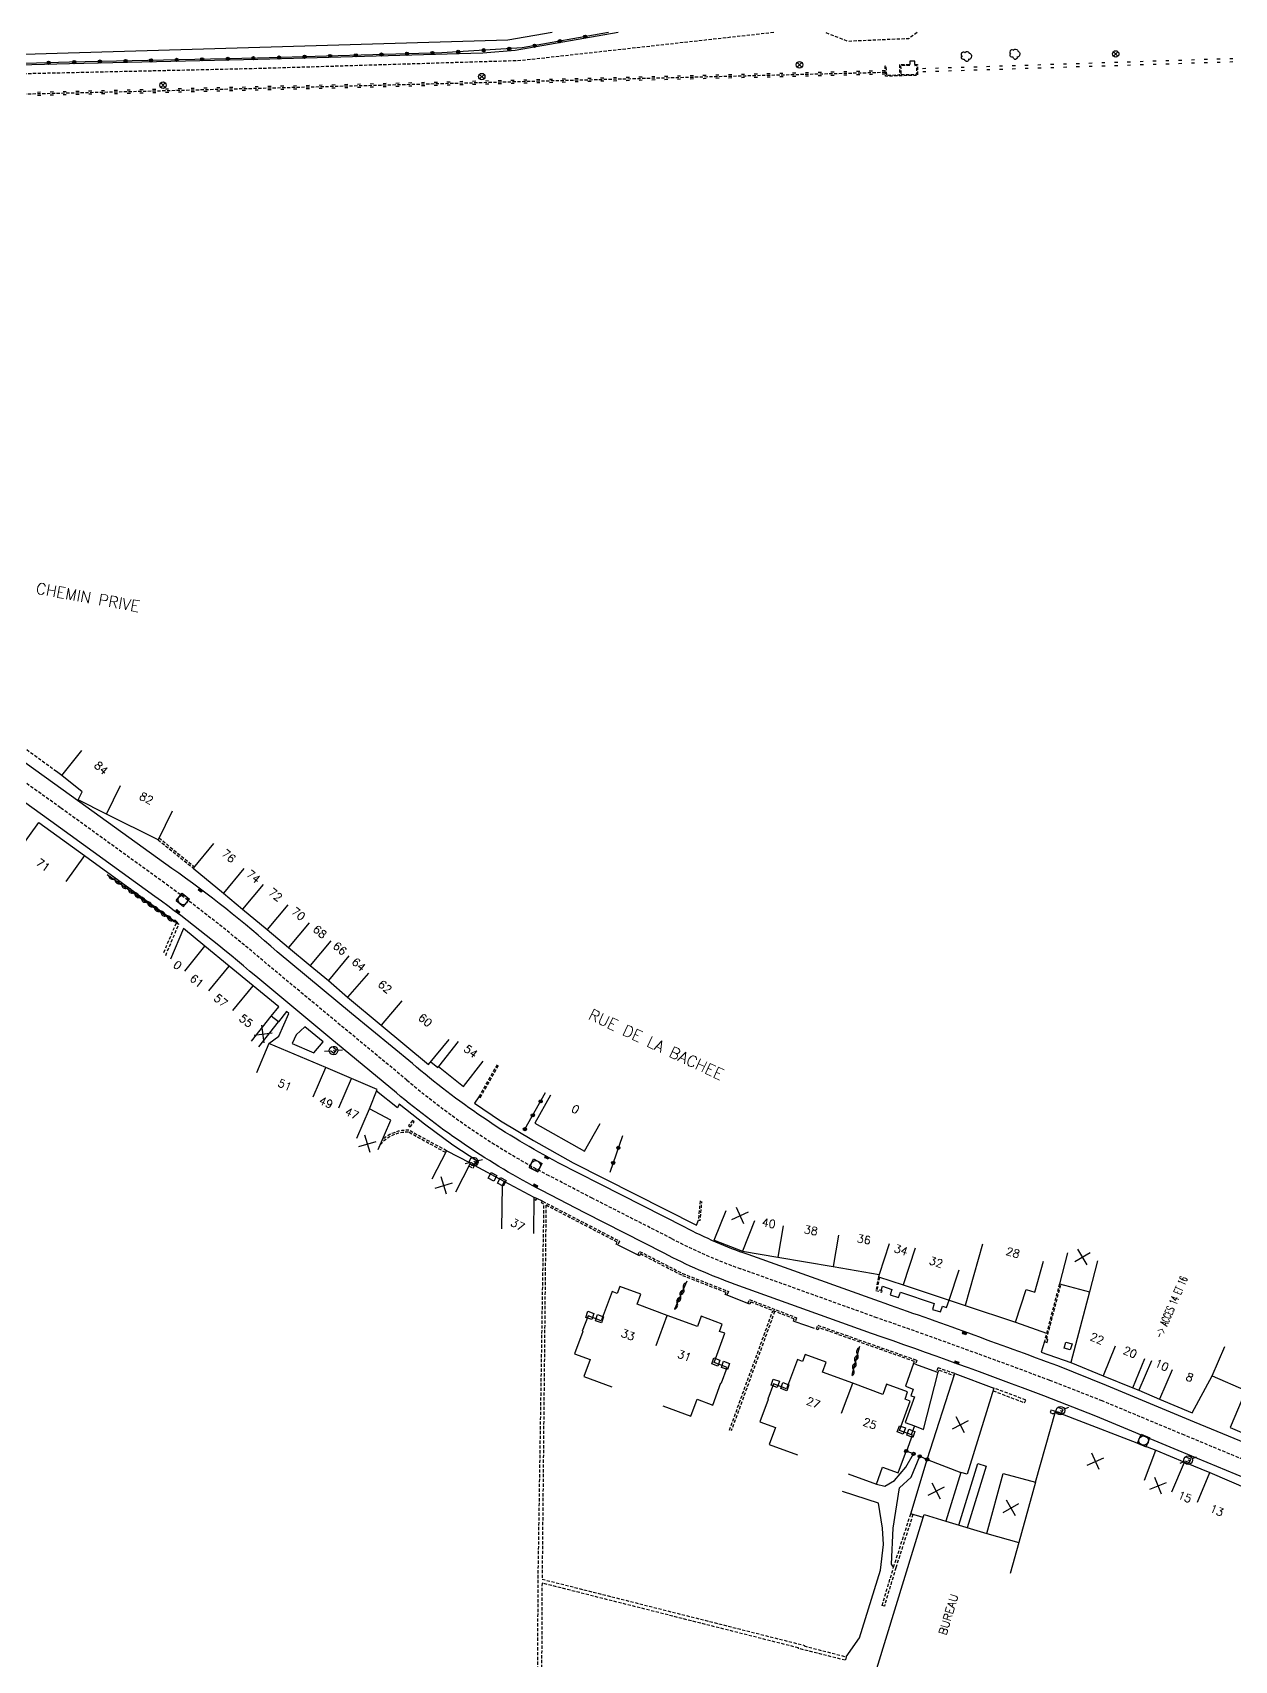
# Model space of a CAD drawing. Header units: millimetres. Extents: x 168000 to 169000, y 125999 to 127001.
# Drawn here: x 168178.8 to 168366.6, y 126745.7 to 127000 of the extents above; entities that cross this region are included whole.
import ezdxf
from ezdxf.enums import TextEntityAlignment as Align

# ---------------------------------------------------------------- set-up
doc = ezdxf.new("R2010")
doc.units = ezdxf.units.MM
doc.linetypes.add('DASHED', pattern=[0.75, 0.5, -0.25])
doc.layers.get('0').update_dxf_attribs({"linetype": 'CONTINUOUS'})
for name, color, linetype in [('W0001', 6, 'DASHED'), ('W0008', 7, 'CONTINUOUS'), ('W0100', 7, 'CONTINUOUS'), ('W0112', 1, 'DASHED'), ('W0220', 5, 'DASHED'), ('W0300', 7, 'CONTINUOUS'), ('W0310', 3, 'CONTINUOUS'), ('W0322', 7, 'CONTINUOUS'), ('W0334', 7, 'CONTINUOUS'), ('W0400', 7, 'CONTINUOUS'), ('W0420', 7, 'CONTINUOUS'), ('W0469', 7, 'CONTINUOUS'), ('W0471', 7, 'CONTINUOUS'), ('W0511', 5, 'CONTINUOUS'), ('W0984', 7, 'CONTINUOUS'), ('W0989', 7, 'CONTINUOUS'), ('W0991', 7, 'CONTINUOUS'), ('W1102', 7, 'CONTINUOUS')]:
    doc.layers.add(name, color=color, linetype=linetype)
doc.styles.get("Standard").update_dxf_attribs({"font": 'romans.shx', "width": 0.85})

# ---------------------------------------------------------------- blocks, each defined once
blk = doc.blocks.new('t991o')
at = {"color": 0, "linetype": 'Continuous'}
for p, q in [((-1, 1), (1, -1)), ((-1, -1), (1, 1))]:
    blk.add_line(p, q, dxfattribs=at)
blk = doc.blocks.new('t112o')
at = {"color": 0, "linetype": 'Continuous'}
for p, q in [((-0.5, 0.5), (0.5, 0.5)), ((-0.5, -0.5), (-0.5, 0.5)), ((0.5, 0.5), (0.5, -0.5)), ((0.5, -0.5), (-0.5, -0.5))]:
    blk.add_line(p, q, dxfattribs=at)
blk = doc.blocks.new('t310o')
at = {"color": 0, "linetype": 'Continuous'}
for centre, start, end in [((-0.5, 0.38), 216.8699, 323.1304), ((0.5, -0.37), 36.8699, 143.1303)]:
    blk.add_arc(centre, 0.625, start, end, dxfattribs=at)
blk = doc.blocks.new('t322o')
at = {"color": 0, "linetype": 'Continuous'}
for radius in [0.25, 0.15]:
    blk.add_circle((0, 0), radius, dxfattribs=at)
blk = doc.blocks.new('T420')
for p, q in [((0.75, 0.75), (-0.75, 0.75)), ((-0.75, 0.75), (-0.75, -0.75)), ((0.75, 0.75), (0.75, -0.75)), ((0.75, -0.75), (-0.75, -0.75))]:
    blk.add_line(p, q)
blk.add_ellipse((0, 0), major_axis=(-0.53, 0.53), ratio=1, start_param=3.926991, end_param=10.210176)
blk = doc.blocks.new('T400')
for p, q in [((-0.15, 0.3), (0.15, 0.3)), ((-0.15, -0.25), (-0.15, 0.3)), ((-0.15, 0.15), (0.15, 0.15)), ((-0.15, 0), (0.15, 0)), ((0.15, 0.3), (0.15, -0.25)), ((-0.15, -0.15), (0.15, -0.15)), ((-0.15, -0.25), (-0.15, -0.3)), ((-0.15, -0.3), (0.15, -0.3)), ((0.15, -0.3), (0.15, -0.25))]:
    blk.add_line(p, q)
blk = doc.blocks.new('T471')
for p, q in [((-0.333334, 0.333334), (-0.333334, -0.333334)), ((-0.333334, 0.333334), (0.333334, 0.333334)), ((-0.333334, 0), (0, 0)), ((0.500001, 0.500001), (1.000002, 1.000002)), ((-0.500001, -0.500001), (-1.000002, -1.000002)), ((-0.333334, -0.333334), (0.333334, -0.333334))]:
    blk.add_line(p, q)
blk.add_ellipse((0, 0), major_axis=(0.471405, 0.471405), ratio=1, start_param=5.4977871438, end_param=11.780972451)
blk = doc.blocks.new('T469')
at = {"color": 0, "linetype": 'Continuous', "flags": 128}
for points in [[(-0.35, 0.35), (0.35, -0.35)], [(-0.35, -0.35), (0.35, 0.35)]]:
    blk.add_lwpolyline(points, dxfattribs=at)
at = {"color": 0, "linetype": 'Continuous'}
blk.add_circle((0, 0), 0.5, dxfattribs=at)
blk = doc.blocks.new('T300')
for p, q in [((-0.8, 0.51), (-0.86, 0.34)), ((-0.86, 0.34), (-0.86, 0.17)), ((-0.86, 0.17), (-0.74, 0.06)), ((-0.69, 0.63), (-0.8, 0.51)), ((-0.8, -0.06), (-0.74, 0.06)), ((-0.74, 0.06), (-0.69, 0.11)), ((-0.57, 0.69), (-0.69, 0.63)), ((-0.46, 0.69), (-0.57, 0.69)), ((-0.29, 0.63), (-0.46, 0.69)), ((-0.29, 0.63), (-0.17, 0.74)), ((-0.23, 0.57), (-0.29, 0.63)), ((-0.17, 0.74), (-0.06, 0.8)), ((-0.06, 0.8), (0.06, 0.8)), ((0.06, 0.8), (0.23, 0.74)), ((0.23, 0.74), (0.34, 0.63)), ((0.34, 0.63), (0.4, 0.51)), ((0.46, 0.46), (0.34, 0.46)), ((0.4, 0.51), (0.4, 0.46)), ((0.57, 0.4), (0.46, 0.46)), ((0.57, 0.4), (0.69, 0.29)), ((0.69, 0.29), (0.74, 0.17)), ((0.74, 0.06), (0.69, -0.17)), ((0.74, 0.17), (0.74, 0.06)), ((-0.8, -0.17), (-0.8, -0.06)), ((-0.8, -0.23), (-0.8, -0.17)), ((-0.74, -0.34), (-0.8, -0.23)), ((-0.69, -0.4), (-0.74, -0.34)), ((-0.51, -0.46), (-0.69, -0.4)), ((-0.4, -0.46), (-0.51, -0.46)), ((-0.4, -0.46), (-0.34, -0.46)), ((-0.34, -0.46), (-0.34, -0.4)), ((-0.34, -0.51), (-0.34, -0.46)), ((-0.29, -0.63), (-0.34, -0.51)), ((-0.17, -0.74), (-0.29, -0.63)), ((-0.06, -0.8), (-0.17, -0.74)), ((0.06, -0.8), (-0.06, -0.8)), ((0.17, -0.74), (0.06, -0.8)), ((0.23, -0.69), (0.17, -0.74)), ((0.29, -0.46), (0.23, -0.46)), ((0.29, -0.63), (0.23, -0.69)), ((0.46, -0.4), (0.29, -0.46)), ((0.34, -0.51), (0.29, -0.63)), ((0.34, -0.51), (0.34, -0.46)), ((0.57, -0.34), (0.46, -0.4)), ((0.63, -0.29), (0.57, -0.34)), ((0.69, -0.17), (0.63, -0.29))]:
    blk.add_line(p, q)
blk = doc.blocks.new('t220o')
at = {"color": 0, "linetype": 'Continuous'}
for p, q in [((-0.25, 0.25), (0.25, 0.25)), ((-0.25, -0.25), (0.25, -0.25))]:
    blk.add_line(p, q, dxfattribs=at)

msp = doc.modelspace()

# ---------------------------------------------------------------- linework, layer by layer
at = {"layer": 'W0001', "flags": 128}
for points in [[(168294.6, 127000), (168255.11, 126995.61), (168213.88, 126994.36), (168164.9, 126993.27), (168140.56, 126993.02), (168119.51, 126994.27), (168100.55, 126996.74)], [(168316.99, 127000), (168315.69, 126999.04), (168306.16, 126998.62), (168302.67, 127000)]]:
    msp.add_lwpolyline(points, dxfattribs=at)
at = {"layer": 'W0001'}
msp.add_lwpolyline([(168376.94, 126773.35), (168358.76, 126780.89), (168345.91, 126786.25), (168337.72, 126789.45, 0.005621), (168310.73, 126799.23), (168289.46, 126806.87, -0.034393), (168278.65, 126811.6), (168266.26, 126817.9), (168259.58, 126821.38, -0.054641), (168237.3, 126836.35), (168226.89, 126844.96), (168215.35, 126854.54, 0.019811), (168199.45, 126867.14), (168183.18, 126878.9), (168169.02, 126889.04)], format="xyb", dxfattribs=at)
at = {"layer": 'W0008', "flags": 128}
msp.add_lwpolyline([(168270.29, 127000), (168254.2, 126997.19), (168249.18, 126996.78), (168213.99, 126995.79), (168184.56, 126995.12), (168151.3, 126994.25)], dxfattribs=at)
at = {"layer": 'W0008'}
for points in [[(168378.03, 126775.61), (168360.36, 126782.95), (168346.59, 126788.67), (168338.96, 126791.71, 0.004872), (168311.12, 126801.77), (168290.6, 126809.1, -0.038769), (168280.7, 126813.38), (168267.48, 126820.09), (168260.94, 126823.46, -0.056638), (168238.15, 126838.95), (168228.62, 126846.76), (168217.03, 126856.39, 0.028989), (168200.58, 126869.44), (168184.88, 126880.72), (168170.74, 126890.87)], [(168375.92, 126770.98), (168357.77, 126778.5), (168344.94, 126783.85), (168336.8, 126787.05, 0.00562), (168309.87, 126796.8), (168288.59, 126804.45, -0.034349), (168277.47, 126809.31), (168265.08, 126815.61), (168258.39, 126819.09, -0.054622), (168235.65, 126834.37), (168225.25, 126842.97), (168213.68, 126852.57, 0.019827), (168197.93, 126865.05), (168181.67, 126876.8), (168167.51, 126886.95)]]:
    msp.add_lwpolyline(points, format="xyb", dxfattribs=at)
at = {"layer": 'W0100', "flags": 128}
msp.add_lwpolyline([(168316.66, 126995.01), (168316.63, 126995.52), (168315.86, 126995.55), (168315.87, 126994.99)], dxfattribs=at)
at = {"layer": 'W0100'}
for points in [[(168200.64, 126878.39), (168198.43, 126873.91), (168190.34, 126877.9), (168185.94, 126880.13), (168186.58, 126881.41), (168183.39, 126883.94), (168186.5, 126887.85)], [(168176.89, 126872.53), (168179.81, 126876.59), (168186.95, 126871.44), (168184.03, 126867.39)], [(168207.1, 126873.31), (168203.91, 126869.46), (168208.63, 126865.56), (168211.63, 126863.07), (168215.48, 126859.87), (168218.82, 126857.09), (168222.17, 126854.28), (168225.04, 126851.91), (168228.03, 126849.31), (168233.27, 126844.92), (168240.69, 126838.82), (168243.87, 126842.68)], [(168214.16, 126841.54), (168217.24, 126845.48), (168216.1, 126846.37), (168217.29, 126847.8), (168213.27, 126851.11), (168209.52, 126854.17), (168205.75, 126857.27), (168202.4, 126860.03), (168200.37, 126855.23)], [(168232.8, 126825.5), (168234.77, 126830.09), (168231.46, 126831.87), (168232.66, 126834.89), (168228.65, 126836.61), (168224.64, 126838.33), (168215.74, 126842.09), (168213.79, 126837.49)], [(168245.29, 126842.39), (168242.21, 126838.46), (168246.14, 126835.37), (168249.23, 126839.3)], [(168259.74, 126834), (168257.28, 126829.65), (168265.04, 126825.25), (168267.5, 126829.6)], [(168244.93, 126818.93), (168247.23, 126823.37), (168243.49, 126825.31), (168241.19, 126820.87)], [(168257.11, 126812.42), (168257.2, 126818.04), (168252.51, 126820.54), (168252.16, 126819.89), (168252.05, 126813.12)], [(168285.32, 126811.34), (168289.71, 126809.62), (168295.25, 126808.68), (168303.9, 126807.23), (168311.09, 126805.99), (168310.97, 126805.61), (168314.8, 126804.36), (168322, 126801.99)], [(168327.21, 126810.75), (168324.49, 126801.14), (168332.38, 126798.56), (168334.02, 126803.63), (168335.39, 126803.24), (168336.75, 126808.05)], [(168340.51, 126809.36), (168339.23, 126804.52), (168343.91, 126803.29), (168341, 126792.24), (168346.06, 126790.18), (168350.69, 126788.27), (168352.6, 126792.89)], [(168277.25, 126785.48), (168281.67, 126783.85), (168282.64, 126786.51), (168285.08, 126785.6), (168286.36, 126789.09), (168286.44, 126789.07), (168287.32, 126791.49), (168285.27, 126792.22), (168286.94, 126796.81), (168286.14, 126797.1), (168286.55, 126798.24), (168283.26, 126799.46), (168282.67, 126797.86), (168277.97, 126799.6), (168273.27, 126801.34), (168273.84, 126802.92), (168270.56, 126804.13), (168270.14, 126803.03), (168269.34, 126803.33), (168267.62, 126798.75), (168265.59, 126799.53), (168264.69, 126797.13), (168264.76, 126797.09), (168263.46, 126793.61), (168265.9, 126792.71), (168264.91, 126790.06), (168269.31, 126788.42)], [(168273.85, 126802.94), (168270.56, 126804.13)], [(168306.23, 126774.87), (168310.64, 126773.25), (168311.61, 126775.91), (168314.06, 126775), (168315.33, 126778.49), (168315.41, 126778.47), (168316.29, 126780.89), (168314.24, 126781.61), (168315.92, 126786.21), (168315.12, 126786.5), (168315.52, 126787.64), (168312.24, 126788.86), (168311.64, 126787.26), (168306.94, 126789), (168302.24, 126790.74), (168302.81, 126792.32), (168299.53, 126793.52), (168299.11, 126792.42), (168298.31, 126792.72), (168296.59, 126788.15), (168294.56, 126788.93), (168293.66, 126786.52), (168293.73, 126786.48), (168292.43, 126783), (168294.88, 126782.1), (168293.88, 126779.45), (168298.29, 126777.81)], [(168317.93, 126768.03), (168316.01, 126768.61), (168318.58, 126777.1), (168322.87, 126790.51), (168329, 126788.26), (168324.82, 126774.78), (168323.85, 126775.08), (168321.51, 126767.46)], [(168353.62, 126792.52), (168351.62, 126787.94), (168354.85, 126786.53), (168359.98, 126784.39), (168363.07, 126790.15), (168368.37, 126787.87), (168365.89, 126782.11), (168373.29, 126778.93), (168375.94, 126785.11)], [(168327.88, 126765.51), (168330.47, 126774.93), (168335.47, 126773.56), (168338.6, 126784.59), (168354.32, 126778.54), (168358.76, 126776.67), (168362.71, 126775.07), (168368.78, 126772.44), (168369, 126772.49), (168402.06, 126755.89), (168399.81, 126751.42)], [(168314.63, 126689.88), (168313.16, 126685.1), (168297.06, 126690.07), (168297.23, 126690.62), (168292.13, 126692.19), (168293.08, 126695.31), (168293.29, 126695.25), (168296.77, 126706.66), (168298.99, 126705.98), (168309.32, 126739.84), (168317.93, 126768.03)], [(168321.51, 126767.46), (168327.88, 126765.51)]]:
    msp.add_lwpolyline(points, dxfattribs=at)
at = {"layer": 'W0112', "flags": 128}
for points in [[(168316.66, 126995.01), (168317.04, 126995.03), (168317.06, 126993.3), (168314.48, 126993.25), (168312.07, 126993.18), (168311.99, 126994.78), (168312.13, 126994.79), (168312.21, 126993.34), (168314.32, 126993.4), (168314.28, 126995), (168315.87, 126994.99), (168315.87, 126994.85), (168314.41, 126994.87), (168314.47, 126993.38), (168314.48, 126993.38)], [(168316.66, 126995.01), (168316.67, 126994.88), (168316.91, 126994.89), (168316.93, 126993.43), (168314.48, 126993.38)], [(168283.09, 126817.48), (168282.83, 126814.48), (168283.13, 126814.46), (168283.38, 126817.38)]]:
    msp.add_lwpolyline(points, dxfattribs=at)
at = {"layer": 'W0112'}
for points in [[(168182.55, 126884.56), (168172.02, 126892.19), (168172.83, 126893.33)], [(168198.57, 126874.19), (168204.1, 126869.69)], [(168198.43, 126873.91), (168203.91, 126869.46)], [(168199.61, 126855.85), (168201.67, 126860.7), (168201.22, 126860.86), (168199.23, 126856.16)], [(168251.37, 126838.75), (168248.55, 126833.77), (168248.77, 126833.65), (168251.59, 126838.62)], [(168247, 126822.92), (168247.63, 126822.6), (168247.86, 126823.04), (168247.23, 126823.37)], [(168253.11, 126684.31), (168257.26, 126684.06), (168257.62, 126721.02), (168257.8, 126758.55), (168258.71, 126816.98), (168258.34, 126817.17), (168258.48, 126817.44), (168270.52, 126811.2), (168270.26, 126810.61), (168269.98, 126810.73), (168270.13, 126811.06), (168259.01, 126816.83), (168258.41, 126758.4), (168299.41, 126748.05), (168299.36, 126747.96), (168305.92, 126746.27), (168305.78, 126745.73), (168298.41, 126747.58), (168298.46, 126747.66), (168258.4, 126757.78), (168258.22, 126721.02)], [(168257.19, 126817.71), (168257.43, 126817.58), (168257.57, 126817.85), (168257.2, 126818.04)], [(168310.97, 126805.61), (168310.56, 126803.5), (168311.5, 126803.25), (168311.55, 126803.44), (168310.79, 126803.64), (168311.17, 126805.55)], [(168339.23, 126804.52), (168336.88, 126795.52), (168337.3, 126795.39), (168337.43, 126795.82), (168337.23, 126795.87), (168339.47, 126804.46)], [(168287.68, 126781.69), (168294.36, 126800.02), (168294.44, 126800.31), (168294.74, 126800.2), (168287.97, 126781.59)], [(168322.87, 126790.51), (168320.26, 126791.41), (168320.03, 126790.81), (168320.31, 126790.71), (168320.44, 126791.03), (168322.78, 126790.23)], [(168328.86, 126787.82), (168333.8, 126785.96), (168333.96, 126786.38), (168329, 126788.26)], [(168338.6, 126784.59), (168337.94, 126784.84), (168337.79, 126784.42), (168338.47, 126784.15)], [(168316.35, 126768.5), (168313.67, 126760.17), (168311.88, 126754.2), (168311.54, 126754.31), (168313.33, 126760.28), (168316.01, 126768.61)]]:
    msp.add_lwpolyline(points, dxfattribs=at)
for points in [[(168243.49, 126825.31), (168237.62, 126828.52, 0.202321), (168233.46, 126827.03)], [(168243.35, 126825.04), (168237.54, 126828.22, 0.238217), (168233.11, 126826.22, 0.199076)]]:
    msp.add_lwpolyline(points, format="xyb", dxfattribs=at)
for points in [[(168237.79, 126829.05), (168238.41, 126829.84), (168238.17, 126830.05), (168237.55, 126829.26)], [(168287.02, 126802.85), (168287.15, 126803.17), (168280.22, 126805.87), (168273.77, 126809.2), (168273.63, 126808.91), (168273.36, 126809.05), (168273.64, 126809.6), (168280.35, 126806.15), (168287.53, 126803.34), (168287.3, 126802.74)], [(168297.68, 126798.71), (168297.8, 126799.06), (168290.98, 126801.69), (168290.86, 126801.37), (168290.58, 126801.47), (168290.8, 126802.07), (168298.18, 126799.24), (168297.97, 126798.62)], [(168301.27, 126797.43), (168301.49, 126798.06), (168316.96, 126792.59), (168316.73, 126791.99), (168316.45, 126792.09), (168316.57, 126792.41), (168301.67, 126797.68), (168301.55, 126797.33)]]:
    msp.add_lwpolyline(points, close=True, dxfattribs=at)
at = {"layer": 'W0220', "flags": 128}
msp.add_lwpolyline([(168101, 126993.06), (168101.25, 126993.03), (168101.5, 126992.99), (168101.75, 126992.95), (168102, 126992.91), (168102.25, 126992.88), (168102.5, 126992.84), (168102.74, 126992.8), (168102.99, 126992.77), (168103.24, 126992.73), (168103.49, 126992.7), (168103.74, 126992.66), (168103.99, 126992.63), (168104.24, 126992.59), (168104.49, 126992.56), (168104.74, 126992.52), (168104.98, 126992.49), (168105.23, 126992.45), (168105.48, 126992.42), (168105.73, 126992.39), (168105.98, 126992.35), (168106.23, 126992.32), (168106.48, 126992.29), (168106.73, 126992.25), (168106.98, 126992.22), (168107.23, 126992.19), (168107.48, 126992.16), (168107.73, 126992.13), (168107.98, 126992.1), (168108.23, 126992.07), (168108.47, 126992.03), (168108.72, 126992), (168108.97, 126991.97), (168109.22, 126991.94), (168109.47, 126991.91), (168109.72, 126991.89), (168109.97, 126991.86), (168110.22, 126991.83), (168110.47, 126991.8), (168110.72, 126991.77), (168110.97, 126991.74), (168111.22, 126991.71), (168111.47, 126991.69), (168111.72, 126991.66), (168111.97, 126991.63), (168112.22, 126991.6), (168112.47, 126991.58), (168112.72, 126991.55), (168112.97, 126991.53), (168113.22, 126991.5), (168113.47, 126991.47), (168113.72, 126991.45), (168113.97, 126991.42), (168114.22, 126991.4), (168114.47, 126991.37), (168114.73, 126991.35), (168114.98, 126991.32), (168115.23, 126991.3), (168115.48, 126991.27), (168115.73, 126991.25), (168115.98, 126991.23), (168116.23, 126991.2), (168116.48, 126991.18), (168116.73, 126991.16), (168116.98, 126991.13), (168117.23, 126991.11), (168117.48, 126991.09), (168117.74, 126991.06), (168117.99, 126991.04), (168118.24, 126991.02), (168118.49, 126991), (168118.74, 126990.98), (168118.99, 126990.95), (168119.24, 126990.93), (168119.49, 126990.91), (168119.74, 126990.89), (168119.99, 126990.87), (168120.25, 126990.85), (168120.5, 126990.83), (168120.75, 126990.81), (168121, 126990.79), (168121.25, 126990.77), (168121.5, 126990.75), (168121.75, 126990.73), (168122, 126990.71), (168122.26, 126990.69), (168122.51, 126990.67), (168122.76, 126990.65), (168123.01, 126990.64), (168123.26, 126990.62), (168123.51, 126990.6), (168123.76, 126990.58), (168124.01, 126990.56), (168124.27, 126990.55), (168124.52, 126990.53), (168124.77, 126990.51), (168125.02, 126990.5), (168125.27, 126990.48), (168125.52, 126990.46), (168125.77, 126990.45), (168126.03, 126990.43), (168126.28, 126990.41), (168126.53, 126990.4), (168126.78, 126990.38), (168127.03, 126990.37), (168127.28, 126990.35), (168127.53, 126990.34), (168127.79, 126990.32), (168128.04, 126990.31), (168128.29, 126990.3), (168128.54, 126990.28), (168128.79, 126990.27), (168129.04, 126990.25), (168129.3, 126990.24), (168129.55, 126990.23), (168129.8, 126990.22), (168130.05, 126990.2), (168130.3, 126990.19), (168130.55, 126990.18), (168130.8, 126990.17), (168131.05, 126990.15), (168131.3, 126990.14), (168131.55, 126990.13), (168131.8, 126990.12), (168132.05, 126990.11), (168132.31, 126990.1), (168132.56, 126990.09), (168132.81, 126990.08), (168133.06, 126990.06), (168133.31, 126990.05), (168133.56, 126990.04), (168133.81, 126990.03), (168134.06, 126990.02), (168134.31, 126990.01), (168134.56, 126990), (168134.81, 126990), (168135.07, 126989.99), (168135.32, 126989.98), (168135.57, 126989.97), (168135.82, 126989.96), (168136.07, 126989.95), (168136.32, 126989.94), (168136.57, 126989.93), (168136.82, 126989.93), (168137.07, 126989.92), (168137.32, 126989.91), (168137.57, 126989.9), (168137.83, 126989.9), (168138.08, 126989.89), (168138.33, 126989.88), (168138.58, 126989.87), (168138.83, 126989.87), (168139.08, 126989.86), (168139.33, 126989.86), (168139.58, 126989.85), (168139.83, 126989.84), (168140.08, 126989.84), (168140.34, 126989.83), (168140.59, 126989.83), (168140.84, 126989.82), (168141.09, 126989.82), (168141.34, 126989.81), (168141.59, 126989.81), (168141.84, 126989.8), (168142.09, 126989.8), (168142.34, 126989.79), (168142.59, 126989.79), (168142.85, 126989.78), (168143.1, 126989.78), (168143.35, 126989.78), (168143.6, 126989.77), (168143.85, 126989.77), (168144.1, 126989.77), (168144.35, 126989.76), (168144.6, 126989.76), (168144.85, 126989.76), (168145.11, 126989.76), (168145.36, 126989.75), (168145.61, 126989.75), (168145.86, 126989.75), (168146.11, 126989.75), (168146.36, 126989.75), (168146.61, 126989.74), (168146.86, 126989.74), (168147.11, 126989.74), (168147.37, 126989.74), (168147.62, 126989.74), (168147.87, 126989.74), (168148.12, 126989.74), (168148.37, 126989.74), (168148.62, 126989.74), (168196.05, 126990.85), (168280.65, 126993.02), (168312.05, 126993.81)], dxfattribs=at)
at = {"layer": 'W0310'}
for points in [[(168190.48, 126868.47), (168201, 126861.07)], [(168281.03, 126804.93), (168279.1, 126800.58)], [(168307.99, 126794.77), (168306.82, 126790.33)]]:
    msp.add_lwpolyline(points, dxfattribs=at)
at = {"layer": 'W0322', "flags": 128}
msp.add_lwpolyline([(168268.77, 127000), (168255.3, 126997.6), (168242.74, 126996.85), (168213.95, 126996), (168184.56, 126995.38), (168155.43, 126994.47)], dxfattribs=at)
at = {"layer": 'W0322'}
for points in [[(168255.73, 126828.69), (168258.97, 126834.44)], [(168270.95, 126827.65), (168269, 126821.9)], [(168316.45, 126777.98), (168315.3, 126778.41)], [(168317.4, 126777.59), (168318.58, 126777.1)]]:
    msp.add_lwpolyline(points, dxfattribs=at)
at = {"layer": 'W0334'}
for points in [[(168183.39, 126883.94), (168182.55, 126884.56)], [(168186.95, 126871.44), (168201.67, 126860.7)], [(168215.74, 126842.09), (168217.31, 126843.21), (168218.87, 126846.76), (168218.48, 126847.09), (168217.24, 126845.48)], [(168241.02, 126839.22), (168242.12, 126838.31), (168242.21, 126838.46)], [(168247.99, 126822.97), (168248.38, 126823.62), (168244.47, 126826.2), (168240.04, 126829.49), (168236.07, 126832.58), (168235.81, 126832.02), (168232.56, 126834.64)], [(168248.55, 126833.77), (168247.85, 126832.74), (168251.91, 126830.02), (168257.06, 126826.91), (168263.26, 126823.46), (168282.53, 126813.7), (168282.83, 126814.48)], [(168252.51, 126820.54), (168247.86, 126823.04)], [(168258.48, 126817.44), (168257.57, 126817.85)], [(168270.26, 126810.61), (168273.36, 126809.05)], [(168311.37, 126803.49), (168311.6, 126804.19), (168313.06, 126803.67), (168312.78, 126802.81), (168314.11, 126802.38), (168314.38, 126803.24), (168319.67, 126801.48), (168319.38, 126800.54), (168320.65, 126800.14), (168320.95, 126801.04), (168321.6, 126800.86), (168322, 126801.99), (168324.49, 126801.14)], [(168290.58, 126801.47), (168287.3, 126802.74)], [(168300.96, 126797.58), (168297.97, 126798.62)], [(168332.38, 126798.56), (168337.22, 126796.81)], [(168336.88, 126795.52), (168336.39, 126793.88), (168341, 126792.24)], [(168316.45, 126792.09), (168315.17, 126788.54), (168316.4, 126788.07), (168316.04, 126787.06), (168316.57, 126786.87), (168315.12, 126782.87), (168316.58, 126782.34), (168317.98, 126781.8), (168320.31, 126790.71)], [(168316.73, 126791.99), (168320.03, 126790.81)], [(168350.69, 126788.27), (168351.62, 126787.94)], [(168316.58, 126782.34), (168316.09, 126780.96)], [(168310.64, 126773.25), (168311.96, 126772.95), (168313.49, 126773.81), (168315.22, 126775.89), (168316.45, 126777.98)], [(168313.33, 126760.28), (168312.98, 126760.75), (168313.27, 126766.37), (168314.25, 126772.66), (168316.09, 126774.31), (168317.4, 126777.59)], [(168323.51, 126766.85), (168326.47, 126776.46), (168327.8, 126776.06), (168324.84, 126766.44)], [(168305.92, 126746.27), (168307.98, 126749.23), (168311.26, 126759.81), (168311.73, 126763.83), (168311.58, 126766.38), (168310.98, 126770.29), (168305.34, 126772.1)]]:
    msp.add_lwpolyline(points, dxfattribs=at)
msp.add_lwpolyline([(168224.21, 126842.34), (168221.36, 126844.69), (168220.01, 126843.45), (168219.38, 126842.08), (168222.77, 126840.63)], close=True, dxfattribs=at)
at = {"layer": 'W0511', "flags": 128}
msp.add_lwpolyline([(168260, 127000), (168253.06, 126998.81), (168184.36, 126996.77), (168155, 126995.91)], dxfattribs=at)
at = {"layer": 'W1102'}
for p, q in [((168211.82, 126869.41), (168208.63, 126865.56)), ((168214.82, 126866.91), (168211.63, 126863.07)), ((168218.67, 126863.72), (168215.48, 126859.87)), ((168222.01, 126860.94), (168218.82, 126857.09)), ((168202.58, 126853.4), (168205.75, 126857.27)), ((168225.39, 126858.11), (168222.17, 126854.28)), ((168206.35, 126850.3), (168209.52, 126854.17)), ((168228.23, 126855.75), (168225.04, 126851.91)), ((168231.31, 126853.08), (168228.03, 126849.31)), ((168210.09, 126847.24), (168213.27, 126851.11)), ((168236.48, 126848.76), (168233.27, 126844.92)), ((168213.02, 126842.43), (168216.1, 126846.37)), ((168222.67, 126833.73), (168224.64, 126838.33)), ((168226.68, 126832.01), (168228.65, 126836.61)), ((168229.49, 126827.27), (168231.46, 126831.87)), ((168291.58, 126814.38), (168289.71, 126809.62)), ((168296.09, 126813.61), (168295.25, 126808.68)), ((168304.73, 126812.16), (168303.9, 126807.23)), ((168312.66, 126810.79), (168311.09, 126805.99)), ((168316.68, 126810.1), (168314.8, 126804.36)), ((168345.18, 126808.12), (168343.91, 126803.29)), ((168347.95, 126794.81), (168346.06, 126790.18)), ((168356.85, 126791.11), (168354.85, 126786.53)), ((168352.52, 126773.87), (168354.32, 126778.54)), ((168356.82, 126772.06), (168358.76, 126776.67)), ((168360.83, 126770.43), (168362.71, 126775.07))]:
    msp.add_line(p, q, dxfattribs=at)
at = {"layer": 'W1102', "flags": 128}
for points in [[(168190.34, 126877.9), (168192.55, 126882.38)], [(168285.32, 126811.34), (168287.15, 126816)], [(168322, 126801.99), (168323.56, 126806.74)], [(168276.23, 126794.91), (168277.97, 126799.6)], [(168363.07, 126790.15), (168365.05, 126794.74)], [(168305.21, 126784.31), (168306.94, 126789)], [(168318.58, 126777.1), (168323.85, 126775.08)], [(168335.47, 126773.56), (168332.88, 126764.13), (168331.56, 126759.31)], [(168317.93, 126768.03), (168318.08, 126768.52), (168321.51, 126767.46)], [(168327.88, 126765.51), (168332.88, 126764.13)]]:
    msp.add_lwpolyline(points, dxfattribs=at)

# ---------------------------------------------------------------- block references
at = {"layer": 'W0112'}
for p, rotation in [((168250.68, 126821.26), 151.9394556639322), ((168252.13, 126820.48), 151.9394556639322), ((168265.87, 126799.6), 250.4843939182946), ((168267.37, 126799.08), 250.4843939182946), ((168340.58, 126794.82), 343.7132706006312), ((168285.55, 126792.32), 250.4843939182946), ((168287.06, 126791.79), 250.4843939182946), ((168294.84, 126789), 250.4843939182946), ((168296.34, 126788.47), 250.4843939182946), ((168314.53, 126781.71), 250.4843939182946), ((168316.03, 126781.18), 250.4843939182946)]:
    msp.add_blockref('t112o', p, dxfattribs=dict(at, rotation=rotation))
at = {"layer": 'W0220'}
for p, rotation in [((168295.8, 126993.4), 1.455609460955405), ((168297.8, 126993.45), 1.455609460955405), ((168299.8, 126993.5), 1.455609460955405), ((168301.8, 126993.55), 1.455609460955405), ((168303.79, 126993.61), 1.455609460955405), ((168305.79, 126993.66), 1.455609460955405), ((168307.79, 126993.71), 1.455609460955405), ((168309.79, 126993.76), 1.455609460955405), ((168311.79, 126993.81), 1.455609460955405), ((168318.12, 126994.16), 1.847193942360639), ((168320.12, 126994.22), 1.847193942360639), ((168322.12, 126994.29), 1.847193942360639), ((168324.12, 126994.35), 1.847193942360639), ((168326.12, 126994.41), 1.847193942360639), ((168328.11, 126994.48), 1.847193942360639), ((168330.11, 126994.54), 1.847193942360639), ((168332.11, 126994.61), 1.847193942360639), ((168334.11, 126994.67), 1.847193942360639), ((168336.11, 126994.74), 1.847193942360639), ((168338.11, 126994.8), 1.847193942360639), ((168340.11, 126994.87), 1.847193942360639), ((168342.11, 126994.93), 1.847193942360639), ((168344.11, 126994.99), 1.847193942360639), ((168346.1, 126995.06), 1.847193942360639), ((168348.1, 126995.12), 1.847193942360639), ((168350.1, 126995.19), 1.847193942360639), ((168352.1, 126995.25), 1.847193942360639), ((168354.1, 126995.32), 1.847193942360639), ((168356.1, 126995.38), 1.847193942360639), ((168358.1, 126995.45), 1.847193942360639), ((168360.1, 126995.51), 1.847193942360639), ((168362.1, 126995.58), 1.847193942360639), ((168364.1, 126995.64), 1.847193942360639), ((168366.09, 126995.7), 1.847193942360639), ((168195.83, 126990.85), 1.342128704612336), ((168197.83, 126990.9), 1.466605251906092), ((168199.83, 126990.95), 1.466605251906092), ((168201.83, 126991), 1.466605251906092), ((168203.83, 126991.05), 1.466605251906092), ((168205.83, 126991.1), 1.466605251906092), ((168207.83, 126991.15), 1.466605251906092), ((168209.83, 126991.2), 1.466605251906092), ((168211.82, 126991.25), 1.466605251906092), ((168213.82, 126991.31), 1.466605251906092), ((168215.82, 126991.36), 1.466605251906092), ((168217.82, 126991.41), 1.466605251906092), ((168219.82, 126991.46), 1.466605251906092), ((168221.82, 126991.51), 1.466605251906092), ((168223.82, 126991.56), 1.466605251906092), ((168225.82, 126991.61), 1.466605251906092), ((168227.82, 126991.66), 1.466605251906092), ((168229.82, 126991.72), 1.466605251906092), ((168231.82, 126991.77), 1.466605251906092), ((168233.82, 126991.82), 1.466605251906092), ((168235.82, 126991.87), 1.466605251906092), ((168237.82, 126991.92), 1.466605251906092), ((168239.82, 126991.97), 1.466605251906092), ((168241.81, 126992.02), 1.466605251906092), ((168243.81, 126992.07), 1.466605251906092), ((168245.81, 126992.13), 1.466605251906092), ((168247.81, 126992.18), 1.466605251906092), ((168249.81, 126992.23), 1.466605251906092), ((168251.81, 126992.28), 1.466605251906092), ((168253.81, 126992.33), 1.466605251906092), ((168255.81, 126992.38), 1.466605251906092), ((168257.81, 126992.43), 1.466605251906092), ((168259.81, 126992.48), 1.466605251906092), ((168261.81, 126992.53), 1.466605251906092), ((168263.81, 126992.59), 1.466605251906092), ((168265.81, 126992.64), 1.466605251906092), ((168267.81, 126992.69), 1.466605251906092), ((168269.81, 126992.74), 1.466605251906092), ((168271.8, 126992.79), 1.466605251906092), ((168273.8, 126992.84), 1.466605251906092), ((168275.8, 126992.89), 1.466605251906092), ((168277.8, 126992.94), 1.466605251906092), ((168279.8, 126993), 1.466605251906092), ((168281.8, 126993.05), 1.455609460955405), ((168283.8, 126993.1), 1.455609460955405), ((168285.8, 126993.15), 1.455609460955405), ((168287.8, 126993.2), 1.455609460955405), ((168289.8, 126993.25), 1.455609460955405), ((168291.8, 126993.3), 1.455609460955405), ((168293.8, 126993.35), 1.455609460955405), ((168179.83, 126990.47), 1.342128704612336), ((168181.83, 126990.52), 1.342128704612336), ((168183.83, 126990.56), 1.342128704612336), ((168185.83, 126990.61), 1.342128704612336), ((168187.83, 126990.66), 1.342128704612336), ((168189.83, 126990.71), 1.342128704612336), ((168191.83, 126990.75), 1.342128704612336), ((168193.83, 126990.8), 1.342128704612336)]:
    msp.add_blockref('t220o', p, dxfattribs=dict(at, rotation=rotation))
at = {"layer": 'W0300'}
for p in [(168324.76, 126996.26), (168332.33, 126996.61)]:
    msp.add_blockref('T300', p, dxfattribs=at)
at = {"layer": 'W0310'}
for p, rotation in [((168191.5, 126867.76), 324.8796558272646), ((168192.52, 126867.04), 324.8796558272646), ((168193.54, 126866.32), 324.8796558272646), ((168194.57, 126865.6), 324.8796558272646), ((168195.59, 126864.88), 324.8796558272646), ((168196.61, 126864.16), 324.8796558272646), ((168197.63, 126863.44), 324.8796558272646), ((168198.66, 126862.72), 324.8796558272646), ((168199.68, 126862), 324.8796558272646), ((168200.7, 126861.28), 324.8796558272646), ((168280.02, 126802.64), 245.9991401527413), ((168280.52, 126803.79), 245.9991401527413), ((168279.51, 126801.5), 245.9991401527413), ((168307.35, 126792.35), 255.2412700345801), ((168307.67, 126793.56), 255.2412700345801), ((168307.04, 126791.14), 255.2412700345801)]:
    msp.add_blockref('t310o', p, dxfattribs=dict(at, rotation=rotation))
at = {"layer": 'W0322'}
for p, rotation in [((168261.19, 126998.65), 190.1190934356729), ((168265.12, 126999.35), 190.1190934356729), ((168213.31, 126995.99), 181.2152012253569), ((168217.31, 126996.1), 181.6939280336221), ((168221.31, 126996.22), 181.6939280336221), ((168225.31, 126996.34), 181.6939280336221), ((168229.31, 126996.45), 181.6939280336221), ((168233.31, 126996.57), 181.6939280336221), ((168237.3, 126996.69), 181.6939280336221), ((168241.3, 126996.81), 181.6939280336221), ((168245.3, 126997), 183.3994320668905), ((168249.29, 126997.24), 183.3994320668905), ((168253.28, 126997.48), 183.3994320668905), ((168257.25, 126997.94), 190.1190934356729), ((168181.32, 126995.28), 181.7790734429328), ((168185.32, 126995.39), 181.2152012253569), ((168189.32, 126995.48), 181.2152012253569), ((168193.32, 126995.56), 181.2152012253569), ((168197.32, 126995.65), 181.2152012253569), ((168201.32, 126995.73), 181.2152012253569), ((168205.32, 126995.82), 181.2152012253569), ((168209.31, 126995.9), 181.2152012253569), ((168256.96, 126830.86), 60.62379264320572), ((168258.19, 126833.04), 60.62379264320572), ((168255.73, 126828.69), 60.62379264320572), ((168270.32, 126825.78), 251.251304491833), ((168269.52, 126823.42), 251.251304491833), ((168315.3, 126778.41), 159.3191459348211), ((168316.45, 126777.98), 159.3191459348211), ((168317.4, 126777.59), 337.8832357425512), ((168318.58, 126777.1), 337.8832357425512)]:
    msp.add_blockref('t322o', p, dxfattribs=dict(at, rotation=rotation))
at = {"layer": 'W0400'}
for p, rotation in [((168205.02, 126866.01), 231.1058826004735), ((168201.48, 126862.69), 231.1058826004735), ((168259.15, 126824.28), 242.692282646364), ((168257.37, 126819.86), 242.692282646364), ((168324.38, 126796.83), 249.7459135709918), ((168323.19, 126792.24), 249.7459135709918)]:
    msp.add_blockref('T400', p, dxfattribs=dict(at, rotation=rotation))
at = {"layer": 'W0420'}
for p, rotation in [((168202.3, 126864.51), 141.1058826004735), ((168257.4, 126823.03), 152.692282646364), ((168352.4, 126780.06), 157.479167422326)]:
    msp.add_blockref('T420', p, dxfattribs=dict(at, rotation=rotation))
at = {"layer": 'W0469'}
for p in [(168348.03, 126996.66), (168298.63, 126994.96), (168199.19, 126991.78), (168248.99, 126993.12)]:
    msp.add_blockref('T469', p, dxfattribs=at)
at = {"layer": 'W0471'}
for p, rotation in [((168225.82, 126840.97), 140.4042907624053), ((168247.75, 126823.62), 149.6641956353833), ((168339.39, 126784.72), 158.5900514520914), ((168359.34, 126776.99), 157.479167422326)]:
    msp.add_blockref('T471', p, dxfattribs=dict(at, rotation=rotation))
at = {"layer": 'W0991'}
for p, rotation in [((168214.82, 126843.56), 52.04628637667003), ((168231.15, 126826.38), 61.80508182089704), ((168243.06, 126819.9), 62.61052097372961), ((168289.36, 126815.19), 69.89534783597132), ((168342.84, 126808.74), 75.23417419032732), ((168323.77, 126782.52), 72.24248049313265), ((168344.87, 126776.8), 69.0114886957157), ((168320.01, 126772.15), 72.24248049313265), ((168354.67, 126772.97), 67.19687784550364), ((168331.68, 126769.53), 74.61828029243068)]:
    msp.add_blockref('t991o', p, dxfattribs=dict(at, rotation=rotation))

# ---------------------------------------------------------------- texts
at = {"layer": 'W0984', "width": 0.5}
msp.add_text('-> ACCES 14 ET 16', height=1.25, rotation=66.4303, dxfattribs=at).set_placement((168356.69, 126800.89), align=Align.MIDDLE)
at = {"layer": 'W0984'}
msp.add_text('BUREAU', height=1.25, rotation=73.0434, dxfattribs=at).set_placement((168321.9, 126752.87), align=Align.MIDDLE)
at = {"layer": 'W0989'}
for s, rotation, p in [('CHEMIN PRIVE', 349.7175, (168187.47, 126911.78)), ('RUE DE LA BACHEE', 335, (168276.25, 126841.93))]:
    msp.add_text(s, height=1.75, rotation=rotation, dxfattribs=at).set_placement(p, align=Align.MIDDLE)
at = {"layer": 'W0991'}
for s, rotation, p in [('84', 317.8764, (168189.53, 126885.12)), ('82', 333.7509, (168196.6, 126880.39)), ('76', 320.4086, (168209.46, 126871.36)), ('71', 324.2554, (168180.46, 126869.96)), ('74', 320.2726, (168213.32, 126868.16)), ('72', 320.3023, (168216.75, 126865.31)), ('70', 320.3524, (168220.35, 126862.33)), ('68', 319.9702, (168223.7, 126859.53)), ('66', 320.3399, (168226.83, 126856.92)), ('0', 320.5102, (168201.47, 126854.31)), ('64', 319.0031, (168229.77, 126854.42)), ('61', 320.5866, (168204.47, 126851.85)), ('62', 320.0993, (168233.87, 126850.94)), ('57', 320.7154, (168208.22, 126848.77)), ('55', 322.0463, (168212.17, 126845.62)), ('60', 320.5494, (168240.17, 126845.72)), ('54', 321.8827, (168247.26, 126840.85)), ('51', 337.0458, (168218.23, 126835.61)), ('49', 336.7906, (168224.67, 126832.87)), ('47', 336.7906, (168228.72, 126831.13)), ('0', 330.4564, (168263.62, 126831.8)), ('37', 331.9395, (168254.6, 126813.76)), ('40', 350.4087, (168293.83, 126813.99)), ('38', 350.447, (168300.41, 126812.89)), ('36', 350.2343, (168308.69, 126811.48)), ('34', 341.8603, (168314.48, 126809.81)), ('32', 341.8603, (168319.96, 126807.92)), ('28', 344.1681, (168331.98, 126809.4)), ('33', 339.4089, (168271.83, 126796.57)), ('22', 337.5331, (168345.12, 126795.98)), ('31', 339.9656, (168280.65, 126793.3)), ('20', 337.5331, (168350.28, 126793.85)), ('10', 336.4406, (168355.24, 126791.82)), ('8', 336.7208, (168359.59, 126789.93)), ('27', 339.4089, (168300.8, 126785.96)), ('25', 339.9656, (168309.63, 126782.7)), ('15', 337.9159, (168358.83, 126771.25)), ('13', 336.6054, (168363.82, 126769.14))]:
    msp.add_text(s, height=1.25, rotation=rotation, dxfattribs=at).set_placement(p, align=Align.MIDDLE)

doc.saveas('drawing.dxf')
